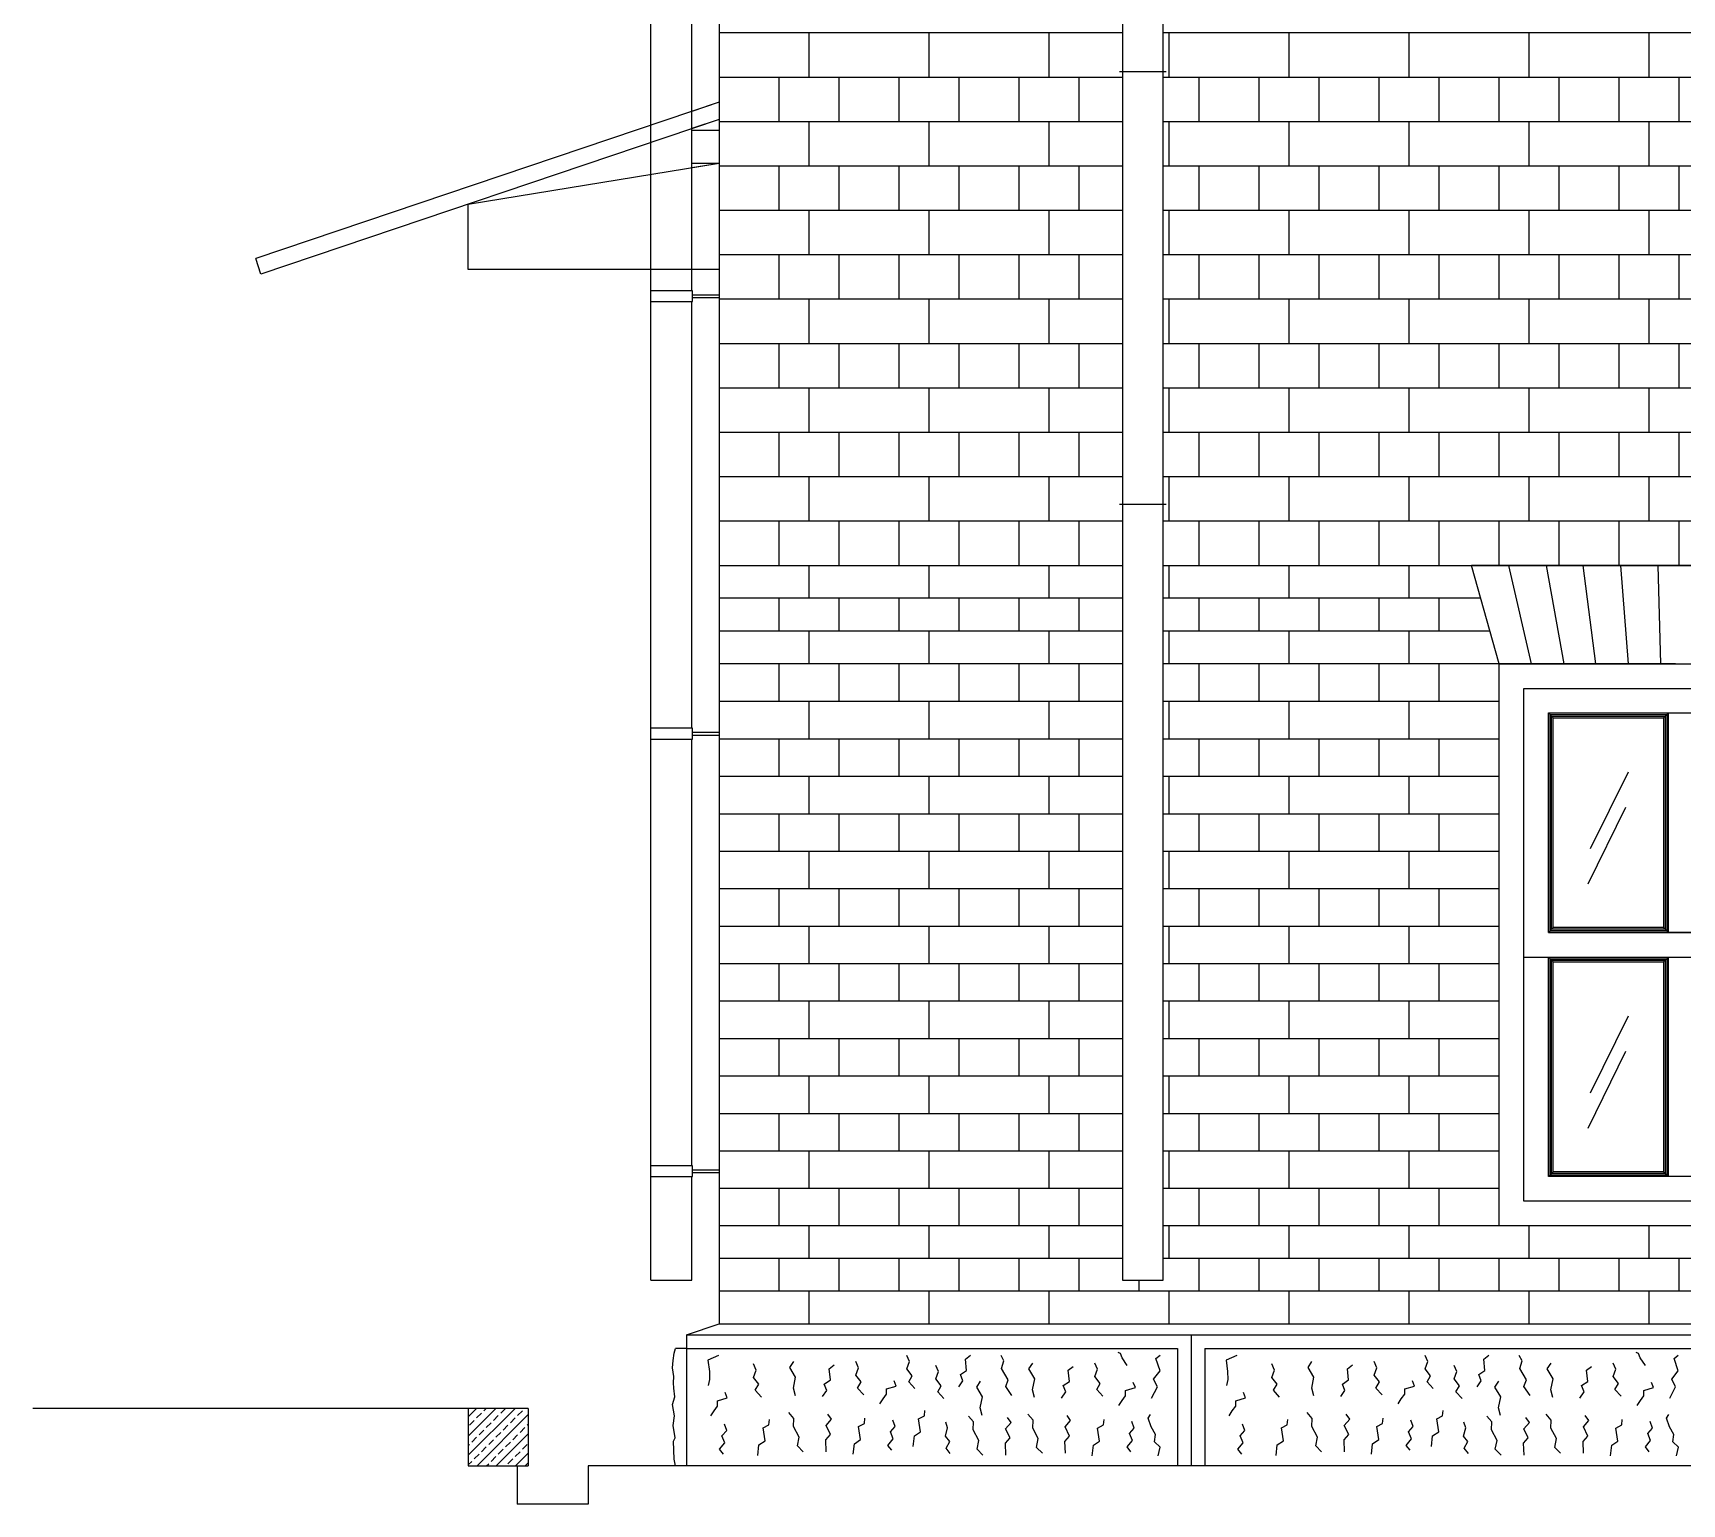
# Model space of a CAD drawing. Extents: x 177441 to 211081, y -129942 to -106182.
# Drawn here: x 183260 to 186283, y -122310 to -119613 of the extents above; entities that cross this region are included whole.
import ezdxf

# ---------------------------------------------------------------- set-up
doc = ezdxf.new("R2010")
doc.units = 0
doc.header["$LTSCALE"] = 50
doc.header["$MEASUREMENT"] = 0
for name, color, linetype in [('COL', 2, 'CONTINUOUS'), ('ele-3', 6, 'CONTINUOUS'), ('h', 5, 'CONTINUOUS'), ('HAT', 5, 'CONTINUOUS'), ('HATCH', 5, 'CONTINUOUS'), ('W-1', 3, 'CONTINUOUS'), ('W-2', 2, 'CONTINUOUS'), ('WID', 4, 'CONTINUOUS')]:
    doc.layers.add(name, color=color, linetype=linetype)

msp = doc.modelspace()

# ---------------------------------------------------------------- hatches: boundary and pattern name
at = {"layer": 'h'}
h = msp.add_hatch(dxfattribs=at)
h.set_pattern_fill('ANSI33', color=256, scale=100, style=0)
h.set_pattern_definition([(45, (351154.198, -209011.173), (-17.6776695, 17.6776695), []), (45, (351171.876, -209011.173), (-17.6776695, 17.6776695), [12.5, -6.25])])
h.paths.add_polyline_path([(184168.3, -122134.6), (184058.3, -122134.6), (184058.3, -122239.6), (184168.3, -122239.6)])

# ---------------------------------------------------------------- linework, layer by layer
at = {"layer": 'COL'}
for p, q in [((185337.4, -119684.5), (185252.4, -119684.5)), ((185337.4, -119684.5), (185252.4, -119684.5)), ((185337.4, -120477.5), (185252.4, -120477.5))]:
    msp.add_line(p, q, dxfattribs=at)
at = {"layer": 'ele-3'}
for p, q in [((184518.3, -120589.6), (185257.4, -120589.6)), ((185332.4, -120589.6), (186271.1, -120589.6)), ((186271.1, -120589.6), (187638.3, -120589.6)), ((185257.4, -120649.6), (184518.3, -120649.6)), ((185914.4, -120649.6), (185332.4, -120649.6)), ((185257.4, -120709.6), (184518.3, -120709.6)), ((185931.3, -120709.6), (185332.4, -120709.6)), ((185257.4, -120769.6), (184518.3, -120769.6)), ((186271.1, -120769.6), (185332.4, -120769.6)), ((185257.4, -121799.6), (184518.3, -121799.6)), ((186271.1, -121799.6), (185332.4, -121799.6)), ((185948.3, -121799.6), (185332.4, -121799.6)), ((186992.1, -121799.6), (186271.1, -121799.6)), ((185257.4, -121859.6), (184518.3, -121859.6)), ((186271.1, -121859.6), (185332.4, -121859.6)), ((186271.1, -121859.6), (185332.4, -121859.6)), ((186992.1, -121859.6), (186271.1, -121859.6)), ((186992.1, -121919.6), (184518.3, -121919.6))]:
    msp.add_line(p, q, dxfattribs=at)
for points in [[(185257.4, -115719.6), (185257.4, -121899.6), (185332.4, -121899.6), (185332.4, -115719.6)], [(184683.3, -120649.6), (184683.3, -120589.6)], [(184903.3, -120649.6), (184903.3, -120589.6)], [(185123.3, -120649.6), (185123.3, -120589.6)], [(185343.3, -120649.6), (185343.3, -120589.6)], [(185563.3, -120649.6), (185563.3, -120589.6)], [(185783.3, -120649.6), (185783.3, -120589.6)], [(184628.3, -120709.6), (184628.3, -120649.6)], [(184738.3, -120709.6), (184738.3, -120649.6)], [(184848.3, -120709.6), (184848.3, -120649.6)], [(184958.3, -120709.6), (184958.3, -120649.6)], [(185068.3, -120709.6), (185068.3, -120649.6)], [(185178.3, -120709.6), (185178.3, -120649.6)], [(185398.3, -120709.6), (185398.3, -120649.6)], [(185398.3, -120709.6), (185398.3, -120649.6)], [(185508.3, -120709.6), (185508.3, -120649.6)], [(185618.3, -120709.6), (185618.3, -120649.6)], [(185728.3, -120709.6), (185728.3, -120649.6)], [(185838.3, -120709.6), (185838.3, -120649.6)], [(184683.3, -120769.6), (184683.3, -120709.6)], [(184903.3, -120769.6), (184903.3, -120709.6)], [(185123.3, -120769.6), (185123.3, -120709.6)], [(185343.3, -120769.6), (185343.3, -120709.6)], [(185563.3, -120769.6), (185563.3, -120709.6)], [(185783.3, -120769.6), (185783.3, -120709.6)], [(184683.3, -121859.6), (184683.3, -121799.6)], [(184903.3, -121859.6), (184903.3, -121799.6)], [(185123.3, -121859.6), (185123.3, -121799.6)], [(185343.3, -121859.6), (185343.3, -121799.6)], [(185343.3, -121859.6), (185343.3, -121799.6)], [(185563.3, -121859.6), (185563.3, -121799.6)], [(185783.3, -121859.6), (185783.3, -121799.6)], [(186003.3, -121859.6), (186003.3, -121799.6)], [(186223.3, -121859.6), (186223.3, -121799.6)], [(184628.3, -121919.6), (184628.3, -121859.6)], [(184738.3, -121919.6), (184738.3, -121859.6)], [(184848.3, -121919.6), (184848.3, -121859.6)], [(184958.3, -121919.6), (184958.3, -121859.6)], [(185068.3, -121919.6), (185068.3, -121859.6)], [(185178.3, -121919.6), (185178.3, -121859.6)], [(185398.3, -121919.6), (185398.3, -121859.6)], [(185398.3, -121919.6), (185398.3, -121859.6)], [(185508.3, -121919.6), (185508.3, -121859.6)], [(185618.3, -121919.6), (185618.3, -121859.6)], [(185728.3, -121919.6), (185728.3, -121859.6)], [(185838.3, -121919.6), (185838.3, -121859.6)], [(185948.3, -121919.6), (185948.3, -121859.6)], [(186058.3, -121919.6), (186058.3, -121859.6)], [(186168.3, -121919.6), (186168.3, -121859.6)], [(186278.3, -121919.6), (186278.3, -121859.6)], [(185288.3, -121919.6), (185288.3, -121899.6)], [(184683.3, -121979.6), (184683.3, -121919.6)], [(184903.3, -121979.6), (184903.3, -121919.6)], [(185123.3, -121979.6), (185123.3, -121919.6)], [(185343.3, -121979.6), (185343.3, -121919.6)], [(185563.3, -121979.6), (185563.3, -121919.6)], [(185563.3, -121979.6), (185563.3, -121919.6)], [(185783.3, -121979.6), (185783.3, -121919.6)], [(185783.3, -121979.6), (185783.3, -121919.6)], [(186003.3, -121979.6), (186003.3, -121919.6)], [(186003.3, -121979.6), (186003.3, -121919.6)], [(186223.3, -121979.6), (186223.3, -121919.6)], [(186223.3, -121979.6), (186223.3, -121919.6)]]:
    msp.add_lwpolyline(points, dxfattribs=at)
at = {"layer": 'h'}
for p, q in [((185257.4, -119613.4), (184518.3, -119613.4)), ((186271.1, -119613.4), (185332.4, -119613.4)), ((191539.5, -119613.4), (186271.1, -119613.4)), ((185257.4, -119694.7), (184518.3, -119694.7)), ((186271.1, -119694.7), (185332.4, -119694.7)), ((191539.5, -119694.7), (186271.1, -119694.7)), ((185257.4, -119776.1), (184518.3, -119776.1)), ((186271.1, -119776.1), (185332.4, -119776.1)), ((191539.5, -119776.1), (186271.1, -119776.1)), ((185257.4, -119857.5), (184518.3, -119857.5)), ((186271.1, -119857.5), (185332.4, -119857.5)), ((191539.5, -119857.5), (186271.1, -119857.5)), ((185257.4, -119938.8), (184518.3, -119938.8)), ((186271.1, -119938.8), (185332.4, -119938.8)), ((191539.5, -119938.8), (186271.1, -119938.8)), ((185257.4, -120020.2), (184518.3, -120020.2)), ((186271.1, -120020.2), (185332.4, -120020.2)), ((191539.5, -120020.2), (186271.1, -120020.2)), ((185257.4, -120101.5), (184518.3, -120101.5)), ((186271.1, -120101.5), (185332.4, -120101.5)), ((191539.5, -120101.5), (186271.1, -120101.5)), ((185257.4, -120182.9), (184518.3, -120182.9)), ((186271.1, -120182.9), (185332.4, -120182.9)), ((191539.5, -120182.9), (186271.1, -120182.9)), ((185257.4, -120264.2), (184518.3, -120264.2)), ((186271.1, -120264.2), (185332.4, -120264.2)), ((191539.5, -120264.2), (186271.1, -120264.2)), ((185257.4, -120345.6), (184518.3, -120345.6)), ((186271.1, -120345.6), (185332.4, -120345.6)), ((191539.5, -120345.6), (186271.1, -120345.6)), ((185257.4, -120426.9), (184518.3, -120426.9)), ((186271.1, -120426.9), (185332.4, -120426.9)), ((190079.8, -120426.9), (186271.1, -120426.9)), ((185257.4, -120508.3), (184518.3, -120508.3)), ((186271.1, -120508.3), (185332.4, -120508.3)), ((187843.3, -120508.3), (186271.1, -120508.3)), ((186007.4, -120769.6), (185965.7, -120589.6)), ((186034.1, -120589.6), (186066.5, -120769.6)), ((186125.6, -120769.6), (186102.4, -120589.6)), ((186170.8, -120589.6), (186184.7, -120769.6)), ((186239.1, -120589.6), (186243.8, -120769.6)), ((184518.3, -120838.3), (185257.4, -120838.3)), ((185332.4, -120838.3), (185948.3, -120838.3)), ((184518.3, -120907), (185257.4, -120907)), ((185332.4, -120907), (185948.3, -120907)), ((186184.7, -120968.2), (186115.1, -121108.9)), ((184518.3, -120975.6), (185257.4, -120975.6)), ((185332.4, -120975.6), (185948.3, -120975.6)), ((186180, -121033), (186110.4, -121173.7)), ((184518.3, -121044.3), (185257.4, -121044.3)), ((185332.4, -121044.3), (185948.3, -121044.3)), ((184518.3, -121113), (185257.4, -121113)), ((185332.4, -121113), (185948.3, -121113)), ((184518.3, -121181.6), (185257.4, -121181.6)), ((185332.4, -121181.6), (185948.3, -121181.6)), ((184518.3, -121250.3), (185257.4, -121250.3)), ((185332.4, -121250.3), (185948.3, -121250.3)), ((184518.3, -121319), (185257.4, -121319)), ((185332.4, -121319), (185948.3, -121319)), ((184518.3, -121387.6), (185257.4, -121387.6)), ((185332.4, -121387.6), (185948.3, -121387.6)), ((186184.7, -121415.7), (186115.1, -121556.4)), ((184518.3, -121456.3), (185257.4, -121456.3)), ((185332.4, -121456.3), (185948.3, -121456.3)), ((186180, -121480.5), (186110.4, -121621.2)), ((184518.3, -121525), (185257.4, -121525)), ((185332.4, -121525), (185948.3, -121525)), ((184518.3, -121593.6), (185257.4, -121593.6)), ((185332.4, -121593.6), (185948.3, -121593.6)), ((184518.3, -121662.3), (185257.4, -121662.3)), ((185332.4, -121662.3), (185948.3, -121662.3)), ((184518.3, -121731), (185257.4, -121731)), ((185332.4, -121731), (185948.3, -121731))]:
    msp.add_line(p, q, dxfattribs=at)
for points in [[(184683.3, -119694.7), (184683.3, -119613.4)], [(184903.3, -119694.7), (184903.3, -119613.4)], [(185123.3, -119694.7), (185123.3, -119613.4)], [(185343.3, -119694.7), (185343.3, -119613.4)], [(185563.3, -119694.7), (185563.3, -119613.4)], [(185783.3, -119694.7), (185783.3, -119613.4)], [(186003.3, -119694.7), (186003.3, -119613.4)], [(186223.3, -119694.7), (186223.3, -119613.4)], [(184628.3, -119776.1), (184628.3, -119694.7)], [(184738.3, -119776.1), (184738.3, -119694.7)], [(184848.3, -119776.1), (184848.3, -119694.7)], [(184958.3, -119776.1), (184958.3, -119694.7)], [(185068.3, -119776.1), (185068.3, -119694.7)], [(185178.3, -119776.1), (185178.3, -119694.7)], [(185398.3, -119776.1), (185398.3, -119694.7)], [(185508.3, -119776.1), (185508.3, -119694.7)], [(185618.3, -119776.1), (185618.3, -119694.7)], [(185728.3, -119776.1), (185728.3, -119694.7)], [(185838.3, -119776.1), (185838.3, -119694.7)], [(185948.3, -119776.1), (185948.3, -119694.7)], [(186058.3, -119776.1), (186058.3, -119694.7)], [(186168.3, -119776.1), (186168.3, -119694.7)], [(186278.3, -119776.1), (186278.3, -119694.7)], [(184683.3, -119857.5), (184683.3, -119776.1)], [(184903.3, -119857.5), (184903.3, -119776.1)], [(185123.3, -119857.5), (185123.3, -119776.1)], [(185343.3, -119857.5), (185343.3, -119776.1)], [(185563.3, -119857.5), (185563.3, -119776.1)], [(185783.3, -119857.5), (185783.3, -119776.1)], [(186003.3, -119857.5), (186003.3, -119776.1)], [(186223.3, -119857.5), (186223.3, -119776.1)], [(184628.3, -119938.8), (184628.3, -119857.5)], [(184738.3, -119938.8), (184738.3, -119857.5)], [(184848.3, -119938.8), (184848.3, -119857.5)], [(184958.3, -119938.8), (184958.3, -119857.5)], [(185068.3, -119938.8), (185068.3, -119857.5)], [(185178.3, -119938.8), (185178.3, -119857.5)], [(185398.3, -119938.8), (185398.3, -119857.5)], [(185508.3, -119938.8), (185508.3, -119857.5)], [(185618.3, -119938.8), (185618.3, -119857.5)], [(185728.3, -119938.8), (185728.3, -119857.5)], [(185838.3, -119938.8), (185838.3, -119857.5)], [(185948.3, -119938.8), (185948.3, -119857.5)], [(186058.3, -119938.8), (186058.3, -119857.5)], [(186168.3, -119938.8), (186168.3, -119857.5)], [(186278.3, -119938.8), (186278.3, -119857.5)], [(184683.3, -120020.2), (184683.3, -119938.8)], [(184903.3, -120020.2), (184903.3, -119938.8)], [(185123.3, -120020.2), (185123.3, -119938.8)], [(185343.3, -120020.2), (185343.3, -119938.8)], [(185563.3, -120020.2), (185563.3, -119938.8)], [(185783.3, -120020.2), (185783.3, -119938.8)], [(186003.3, -120020.2), (186003.3, -119938.8)], [(186223.3, -120020.2), (186223.3, -119938.8)], [(184628.3, -120101.5), (184628.3, -120020.2)], [(184738.3, -120101.5), (184738.3, -120020.2)], [(184848.3, -120101.5), (184848.3, -120020.2)], [(184958.3, -120101.5), (184958.3, -120020.2)], [(185068.3, -120101.5), (185068.3, -120020.2)], [(185178.3, -120101.5), (185178.3, -120020.2)], [(185398.3, -120101.5), (185398.3, -120020.2)], [(185508.3, -120101.5), (185508.3, -120020.2)], [(185618.3, -120101.5), (185618.3, -120020.2)], [(185728.3, -120101.5), (185728.3, -120020.2)], [(185838.3, -120101.5), (185838.3, -120020.2)], [(185948.3, -120101.5), (185948.3, -120020.2)], [(186058.3, -120101.5), (186058.3, -120020.2)], [(186168.3, -120101.5), (186168.3, -120020.2)], [(186278.3, -120101.5), (186278.3, -120020.2)], [(184683.3, -120182.9), (184683.3, -120101.5)], [(184903.3, -120182.9), (184903.3, -120101.5)], [(185123.3, -120182.9), (185123.3, -120101.5)], [(185343.3, -120182.9), (185343.3, -120101.5)], [(185563.3, -120182.9), (185563.3, -120101.5)], [(185783.3, -120182.9), (185783.3, -120101.5)], [(186003.3, -120182.9), (186003.3, -120101.5)], [(186223.3, -120182.9), (186223.3, -120101.5)], [(184628.3, -120264.2), (184628.3, -120182.9)], [(184738.3, -120264.2), (184738.3, -120182.9)], [(184848.3, -120264.2), (184848.3, -120182.9)], [(184958.3, -120264.2), (184958.3, -120182.9)], [(185068.3, -120264.2), (185068.3, -120182.9)], [(185178.3, -120264.2), (185178.3, -120182.9)], [(185398.3, -120264.2), (185398.3, -120182.9)], [(185508.3, -120264.2), (185508.3, -120182.9)], [(185618.3, -120264.2), (185618.3, -120182.9)], [(185728.3, -120264.2), (185728.3, -120182.9)], [(185838.3, -120264.2), (185838.3, -120182.9)], [(185948.3, -120264.2), (185948.3, -120182.9)], [(186058.3, -120264.2), (186058.3, -120182.9)], [(186168.3, -120264.2), (186168.3, -120182.9)], [(186278.3, -120264.2), (186278.3, -120182.9)], [(184683.3, -120345.6), (184683.3, -120264.2)], [(184903.3, -120345.6), (184903.3, -120264.2)], [(185123.3, -120345.6), (185123.3, -120264.2)], [(185343.3, -120345.6), (185343.3, -120264.2)], [(185563.3, -120345.6), (185563.3, -120264.2)], [(185783.3, -120345.6), (185783.3, -120264.2)], [(186003.3, -120345.6), (186003.3, -120264.2)], [(186223.3, -120345.6), (186223.3, -120264.2)], [(184628.3, -120426.9), (184628.3, -120345.6)], [(184738.3, -120426.9), (184738.3, -120345.6)], [(184848.3, -120426.9), (184848.3, -120345.6)], [(184958.3, -120426.9), (184958.3, -120345.6)], [(185068.3, -120426.9), (185068.3, -120345.6)], [(185178.3, -120426.9), (185178.3, -120345.6)], [(185398.3, -120426.9), (185398.3, -120345.6)], [(185508.3, -120426.9), (185508.3, -120345.6)], [(185618.3, -120426.9), (185618.3, -120345.6)], [(185728.3, -120426.9), (185728.3, -120345.6)], [(185838.3, -120426.9), (185838.3, -120345.6)], [(185948.3, -120426.9), (185948.3, -120345.6)], [(186058.3, -120426.9), (186058.3, -120345.6)], [(186168.3, -120426.9), (186168.3, -120345.6)], [(186278.3, -120426.9), (186278.3, -120345.6)], [(184683.3, -120508.3), (184683.3, -120426.9)], [(184903.3, -120508.3), (184903.3, -120426.9)], [(185123.3, -120508.3), (185123.3, -120426.9)], [(185343.3, -120508.3), (185343.3, -120426.9)], [(185563.3, -120508.3), (185563.3, -120426.9)], [(185783.3, -120508.3), (185783.3, -120426.9)], [(186003.3, -120508.3), (186003.3, -120426.9)], [(186223.3, -120508.3), (186223.3, -120426.9)], [(184628.3, -120589.6), (184628.3, -120508.3)], [(184738.3, -120589.6), (184738.3, -120508.3)], [(184848.3, -120589.6), (184848.3, -120508.3)], [(184958.3, -120589.6), (184958.3, -120508.3)], [(185068.3, -120589.6), (185068.3, -120508.3)], [(185178.3, -120589.6), (185178.3, -120508.3)], [(185398.3, -120589.6), (185398.3, -120508.3)], [(185508.3, -120589.6), (185508.3, -120508.3)], [(185618.3, -120589.6), (185618.3, -120508.3)], [(185728.3, -120589.6), (185728.3, -120508.3)], [(185838.3, -120589.6), (185838.3, -120508.3)], [(185948.3, -120589.6), (185948.3, -120508.3)], [(186058.3, -120589.6), (186058.3, -120508.3)], [(186168.3, -120589.6), (186168.3, -120508.3)], [(186278.3, -120589.6), (186278.3, -120508.3)], [(184628.3, -120838.3), (184628.3, -120769.6)], [(184738.3, -120838.3), (184738.3, -120769.6)], [(184848.3, -120838.3), (184848.3, -120769.6)], [(184958.3, -120838.3), (184958.3, -120769.6)], [(185068.3, -120838.3), (185068.3, -120769.6)], [(185178.3, -120838.3), (185178.3, -120769.6)], [(185398.3, -120838.3), (185398.3, -120769.6)], [(185398.3, -120838.3), (185398.3, -120769.6)], [(185508.3, -120838.3), (185508.3, -120769.6)], [(185618.3, -120838.3), (185618.3, -120769.6)], [(185728.3, -120838.3), (185728.3, -120769.6)], [(185838.3, -120838.3), (185838.3, -120769.6)], [(185948.3, -120838.3), (185948.3, -120769.6)], [(184683.3, -120907), (184683.3, -120838.3)], [(184903.3, -120907), (184903.3, -120838.3)], [(185123.3, -120907), (185123.3, -120838.3)], [(185343.3, -120907), (185343.3, -120838.3)], [(185563.3, -120907), (185563.3, -120838.3)], [(185783.3, -120907), (185783.3, -120838.3)], [(184628.3, -120975.6), (184628.3, -120907)], [(184738.3, -120975.6), (184738.3, -120907)], [(184848.3, -120975.6), (184848.3, -120907)], [(184958.3, -120975.6), (184958.3, -120907)], [(185068.3, -120975.6), (185068.3, -120907)], [(185178.3, -120975.6), (185178.3, -120907)], [(185398.3, -120975.6), (185398.3, -120907)], [(185398.3, -120975.6), (185398.3, -120907)], [(185508.3, -120975.6), (185508.3, -120907)], [(185618.3, -120975.6), (185618.3, -120907)], [(185728.3, -120975.6), (185728.3, -120907)], [(185838.3, -120975.6), (185838.3, -120907)], [(185948.3, -120975.6), (185948.3, -120907)], [(184683.3, -121044.3), (184683.3, -120975.6)], [(184903.3, -121044.3), (184903.3, -120975.6)], [(185123.3, -121044.3), (185123.3, -120975.6)], [(185343.3, -121044.3), (185343.3, -120975.6)], [(185563.3, -121044.3), (185563.3, -120975.6)], [(185783.3, -121044.3), (185783.3, -120975.6)], [(184628.3, -121113), (184628.3, -121044.3)], [(184738.3, -121113), (184738.3, -121044.3)], [(184848.3, -121113), (184848.3, -121044.3)], [(184958.3, -121113), (184958.3, -121044.3)], [(185068.3, -121113), (185068.3, -121044.3)], [(185178.3, -121113), (185178.3, -121044.3)], [(185398.3, -121113), (185398.3, -121044.3)], [(185398.3, -121113), (185398.3, -121044.3)], [(185508.3, -121113), (185508.3, -121044.3)], [(185618.3, -121113), (185618.3, -121044.3)], [(185728.3, -121113), (185728.3, -121044.3)], [(185838.3, -121113), (185838.3, -121044.3)], [(185948.3, -121113), (185948.3, -121044.3)], [(184683.3, -121181.6), (184683.3, -121113)], [(184903.3, -121181.6), (184903.3, -121113)], [(185123.3, -121181.6), (185123.3, -121113)], [(185343.3, -121181.6), (185343.3, -121113)], [(185563.3, -121181.6), (185563.3, -121113)], [(185783.3, -121181.6), (185783.3, -121113)], [(184628.3, -121250.3), (184628.3, -121181.6)], [(184738.3, -121250.3), (184738.3, -121181.6)], [(184848.3, -121250.3), (184848.3, -121181.6)], [(184958.3, -121250.3), (184958.3, -121181.6)], [(185068.3, -121250.3), (185068.3, -121181.6)], [(185178.3, -121250.3), (185178.3, -121181.6)], [(185398.3, -121250.3), (185398.3, -121181.6)], [(185398.3, -121250.3), (185398.3, -121181.6)], [(185508.3, -121250.3), (185508.3, -121181.6)], [(185618.3, -121250.3), (185618.3, -121181.6)], [(185728.3, -121250.3), (185728.3, -121181.6)], [(185838.3, -121250.3), (185838.3, -121181.6)], [(185948.3, -121250.3), (185948.3, -121181.6)], [(184683.3, -121319), (184683.3, -121250.3)], [(184903.3, -121319), (184903.3, -121250.3)], [(185123.3, -121319), (185123.3, -121250.3)], [(185343.3, -121319), (185343.3, -121250.3)], [(185563.3, -121319), (185563.3, -121250.3)], [(185783.3, -121319), (185783.3, -121250.3)], [(184628.3, -121387.6), (184628.3, -121319)], [(184738.3, -121387.6), (184738.3, -121319)], [(184848.3, -121387.6), (184848.3, -121319)], [(184958.3, -121387.6), (184958.3, -121319)], [(185068.3, -121387.6), (185068.3, -121319)], [(185178.3, -121387.6), (185178.3, -121319)], [(185398.3, -121387.6), (185398.3, -121319)], [(185398.3, -121387.6), (185398.3, -121319)], [(185508.3, -121387.6), (185508.3, -121319)], [(185618.3, -121387.6), (185618.3, -121319)], [(185728.3, -121387.6), (185728.3, -121319)], [(185838.3, -121387.6), (185838.3, -121319)], [(185948.3, -121387.6), (185948.3, -121319)], [(184683.3, -121456.3), (184683.3, -121387.6)], [(184903.3, -121456.3), (184903.3, -121387.6)], [(185123.3, -121456.3), (185123.3, -121387.6)], [(185343.3, -121456.3), (185343.3, -121387.6)], [(185563.3, -121456.3), (185563.3, -121387.6)], [(185783.3, -121456.3), (185783.3, -121387.6)], [(184628.3, -121525), (184628.3, -121456.3)], [(184738.3, -121525), (184738.3, -121456.3)], [(184848.3, -121525), (184848.3, -121456.3)], [(184958.3, -121525), (184958.3, -121456.3)], [(185068.3, -121525), (185068.3, -121456.3)], [(185178.3, -121525), (185178.3, -121456.3)], [(185398.3, -121525), (185398.3, -121456.3)], [(185398.3, -121525), (185398.3, -121456.3)], [(185508.3, -121525), (185508.3, -121456.3)], [(185618.3, -121525), (185618.3, -121456.3)], [(185728.3, -121525), (185728.3, -121456.3)], [(185838.3, -121525), (185838.3, -121456.3)], [(185948.3, -121525), (185948.3, -121456.3)], [(184683.3, -121593.6), (184683.3, -121525)], [(184903.3, -121593.6), (184903.3, -121525)], [(185123.3, -121593.6), (185123.3, -121525)], [(185343.3, -121593.6), (185343.3, -121525)], [(185563.3, -121593.6), (185563.3, -121525)], [(185783.3, -121593.6), (185783.3, -121525)], [(184628.3, -121662.3), (184628.3, -121593.6)], [(184738.3, -121662.3), (184738.3, -121593.6)], [(184848.3, -121662.3), (184848.3, -121593.6)], [(184958.3, -121662.3), (184958.3, -121593.6)], [(185068.3, -121662.3), (185068.3, -121593.6)], [(185178.3, -121662.3), (185178.3, -121593.6)], [(185398.3, -121662.3), (185398.3, -121593.6)], [(185398.3, -121662.3), (185398.3, -121593.6)], [(185508.3, -121662.3), (185508.3, -121593.6)], [(185618.3, -121662.3), (185618.3, -121593.6)], [(185728.3, -121662.3), (185728.3, -121593.6)], [(185838.3, -121662.3), (185838.3, -121593.6)], [(185948.3, -121662.3), (185948.3, -121593.6)], [(184683.3, -121731), (184683.3, -121662.3)], [(184903.3, -121731), (184903.3, -121662.3)], [(185123.3, -121731), (185123.3, -121662.3)], [(185343.3, -121731), (185343.3, -121662.3)], [(185563.3, -121731), (185563.3, -121662.3)], [(185783.3, -121731), (185783.3, -121662.3)], [(184628.3, -121799.6), (184628.3, -121731)], [(184738.3, -121799.6), (184738.3, -121731)], [(184848.3, -121799.6), (184848.3, -121731)], [(184958.3, -121799.6), (184958.3, -121731)], [(185068.3, -121799.6), (185068.3, -121731)], [(185178.3, -121799.6), (185178.3, -121731)], [(185398.3, -121799.6), (185398.3, -121731)], [(185398.3, -121799.6), (185398.3, -121731)], [(185508.3, -121799.6), (185508.3, -121731)], [(185618.3, -121799.6), (185618.3, -121731)], [(185728.3, -121799.6), (185728.3, -121731)], [(185838.3, -121799.6), (185838.3, -121731)], [(185948.3, -121799.6), (185948.3, -121731)], [(184517, -122037.2), (184497.6, -122045.8), (184500.3, -122066.8), (184500.8, -122081.3), (184498.1, -122092.1)], [(184595.7, -122113.6), (184584.4, -122101.2), (184590.9, -122089.9), (184581.2, -122077.5), (184586, -122064.1), (184581.2, -122052.8)], [(184658.2, -122111.5), (184654.6, -122097.4), (184658.5, -122077.1), (184648, -122059.2), (184655, -122048.5)], [(184707.9, -122112.6), (184715.5, -122101.4), (184710.9, -122089.7), (184722.1, -122082.1), (184720.1, -122061.7), (184729.2, -122054.6)], [(184783.4, -122109.4), (184772.1, -122097), (184778.6, -122085.7), (184768.9, -122073.3), (184773.7, -122059.9), (184768.9, -122048.6)], [(184877.2, -122098.1), (184865.9, -122085.7), (184872.3, -122074.4), (184862.6, -122062), (184867.5, -122048.6), (184862.6, -122037.2)], [(184930.2, -122116.4), (184918.9, -122104.1), (184925.4, -122092.8), (184915.7, -122080.4), (184920.5, -122066.9), (184915.7, -122055.6)], [(184957.6, -122095.1), (184965.2, -122083.9), (184960.6, -122072.2), (184971.8, -122064.6), (184969.8, -122044.3), (184978.9, -122037.1)], [(185054.8, -122110.6), (185043.5, -122094), (185048.3, -122082.1), (185036.1, -122061), (185040.1, -122047.4), (185035, -122037.2)], [(185096.4, -122114.3), (185092.8, -122100.2), (185096.8, -122079.9), (185086.2, -122062.1), (185093.2, -122051.3)], [(185146.1, -122115.4), (185153.8, -122104.2), (185149.2, -122092.5), (185160.4, -122084.9), (185158.3, -122064.5), (185167.5, -122057.4)], [(185221.7, -122112.2), (185210.4, -122099.8), (185216.8, -122088.5), (185207.1, -122076.1), (185212, -122062.7), (185207.1, -122051.4)], [(185266.4, -122056), (185256.8, -122041.9), (185253.8, -122033.8), (185249.5, -122032.1)], [(185311.1, -122115.4), (185321.6, -122094.7), (185314.4, -122080.8), (185326.5, -122065.4), (185318.8, -122042.8), (185326.5, -122036.5)], [(185467, -122037.2), (185447.6, -122045.8), (185450.3, -122066.8), (185450.8, -122081.3), (185448.1, -122092.1)], [(185545.7, -122113.6), (185534.4, -122101.2), (185540.9, -122089.9), (185531.2, -122077.5), (185536, -122064.1), (185531.2, -122052.8)], [(185608.2, -122111.5), (185604.6, -122097.4), (185608.5, -122077.1), (185598, -122059.2), (185605, -122048.5)], [(185657.9, -122112.6), (185665.5, -122101.4), (185660.9, -122089.7), (185672.1, -122082.1), (185670.1, -122061.7), (185679.2, -122054.6)], [(185733.4, -122109.4), (185722.1, -122097), (185728.6, -122085.7), (185718.9, -122073.3), (185723.7, -122059.9), (185718.9, -122048.6)], [(185827.2, -122098.1), (185815.9, -122085.7), (185822.3, -122074.4), (185812.6, -122062), (185817.5, -122048.6), (185812.6, -122037.2)], [(185880.2, -122116.4), (185868.9, -122104.1), (185875.4, -122092.8), (185865.7, -122080.4), (185870.5, -122066.9), (185865.7, -122055.6)], [(185907.6, -122095.1), (185915.2, -122083.9), (185910.6, -122072.2), (185921.8, -122064.6), (185919.8, -122044.3), (185928.9, -122037.1)], [(186004.8, -122110.6), (185993.5, -122094), (185998.3, -122082.1), (185986.1, -122061), (185990.1, -122047.4), (185985, -122037.2)], [(186046.4, -122114.3), (186042.8, -122100.2), (186046.8, -122079.9), (186036.2, -122062.1), (186043.2, -122051.3)], [(186096.1, -122115.4), (186103.8, -122104.2), (186099.2, -122092.5), (186110.4, -122084.9), (186108.3, -122064.5), (186117.5, -122057.4)], [(186171.7, -122112.2), (186160.4, -122099.8), (186166.8, -122088.5), (186157.1, -122076.1), (186162, -122062.7), (186157.1, -122051.4)], [(186216.4, -122056), (186206.8, -122041.9), (186203.8, -122033.8), (186199.5, -122032.1)], [(186261.1, -122115.4), (186271.6, -122094.7), (186264.4, -122080.8), (186276.5, -122065.4), (186268.8, -122042.8), (186276.5, -122036.5)], [(184812.8, -122126.3), (184818.7, -122117.1), (184825.1, -122108.5), (184825.1, -122098.8), (184842.9, -122093.4), (184839.1, -122083.8)], [(185000.7, -122147.5), (184997, -122133.4), (185001, -122113.2), (184990.4, -122095.3), (184997.4, -122084.5)], [(185251, -122129.1), (185256.9, -122119.9), (185263.4, -122111.3), (185263.4, -122101.6), (185281.2, -122096.3), (185277.4, -122086.6)], [(185762.8, -122126.3), (185768.7, -122117.1), (185775.1, -122108.5), (185775.1, -122098.8), (185792.9, -122093.4), (185789.1, -122083.8)], [(185950.7, -122147.5), (185947, -122133.4), (185951, -122113.2), (185940.4, -122095.3), (185947.4, -122084.5)], [(186201, -122129.1), (186206.9, -122119.9), (186213.4, -122111.3), (186213.4, -122101.6), (186231.2, -122096.3), (186227.4, -122086.6)], [(184503, -122148.1), (184508.9, -122138.9), (184515.4, -122130.3), (184515.4, -122120.6), (184533.1, -122115.2), (184529.4, -122105.5)], [(185453, -122148.1), (185458.9, -122138.9), (185465.4, -122130.3), (185465.4, -122120.6), (185483.1, -122115.2), (185479.4, -122105.5)], [(184672.6, -122213.8), (184661.8, -122203), (184665, -122186.8), (184654.8, -122167.5), (184655.4, -122152.9), (184646.2, -122142.1)], [(184714.7, -122213.8), (184713.7, -122192), (184722.4, -122182.3), (184714.2, -122165.5), (184724.4, -122153.8), (184717.8, -122144.7)], [(184874, -122204.2), (184876.1, -122184.8), (184887.5, -122177.3), (184883.7, -122153.6), (184894.5, -122147.7), (184895.5, -122138)], [(185001.8, -122220), (184991, -122209.2), (184994.2, -122193.1), (184984, -122173.7), (184984.5, -122159.2), (184975.4, -122148.4)], [(185043.9, -122220.1), (185042.9, -122198.2), (185051.5, -122188.5), (185043.4, -122171.8), (185053.6, -122160.1), (185047, -122150.9)], [(185110.8, -122216.6), (185100.1, -122205.8), (185103.3, -122189.7), (185093.1, -122170.3), (185093.6, -122155.7), (185084.4, -122145)], [(185153, -122216.6), (185152, -122194.8), (185160.6, -122185.1), (185152.5, -122168.3), (185162.6, -122156.6), (185156, -122147.5)], [(185323.1, -122221.4), (185326.9, -122205.5), (185316.3, -122195.8), (185318.3, -122182.4), (185310.1, -122168.4), (185304.8, -122152.5), (185309.1, -122145.8)], [(185622.6, -122213.8), (185611.8, -122203), (185615, -122186.8), (185604.8, -122167.5), (185605.4, -122152.9), (185596.2, -122142.1)], [(185664.7, -122213.8), (185663.7, -122192), (185672.4, -122182.3), (185664.2, -122165.5), (185674.4, -122153.8), (185667.8, -122144.7)], [(185824, -122204.2), (185826.1, -122184.8), (185837.5, -122177.3), (185833.7, -122153.6), (185844.5, -122147.7), (185845.5, -122138)], [(185951.8, -122220), (185941, -122209.2), (185944.2, -122193.1), (185934, -122173.7), (185934.5, -122159.2), (185925.4, -122148.4)], [(185993.9, -122220.1), (185992.9, -122198.2), (186001.5, -122188.5), (185993.4, -122171.8), (186003.6, -122160.1), (185997, -122150.9)], [(186060.8, -122216.6), (186050.1, -122205.8), (186053.3, -122189.7), (186043.1, -122170.3), (186043.6, -122155.7), (186034.4, -122145)], [(186103, -122216.6), (186102, -122194.8), (186110.6, -122185.1), (186102.5, -122168.3), (186112.6, -122156.6), (186106, -122147.5)], [(186273.1, -122221.4), (186276.9, -122205.5), (186266.3, -122195.8), (186268.3, -122182.4), (186260.1, -122168.4), (186254.8, -122152.5), (186259.1, -122145.8)], [(184526.1, -122218.5), (184519.1, -122209.3), (184528.8, -122197.5), (184523.4, -122184.5), (184532.1, -122174.9), (184527.8, -122163)], [(184589.2, -122220.8), (184591.3, -122201.4), (184602.6, -122193.8), (184598.9, -122170.2), (184609.6, -122164.2), (184610.7, -122154.5)], [(184764, -122218.5), (184766.1, -122199.1), (184777.4, -122191.5), (184773.7, -122167.8), (184784.5, -122161.9), (184785.5, -122152.2)], [(184834.8, -122211.2), (184827.8, -122202.1), (184837.5, -122190.2), (184832.1, -122177.3), (184840.7, -122167.6), (184836.4, -122155.7)], [(184941.8, -122217.2), (184934.2, -122207.3), (184940.9, -122195.2), (184933, -122185.3), (184937, -122170.1), (184933.6, -122159.6)], [(185202.2, -122221.3), (185204.4, -122201.9), (185215.7, -122194.3), (185211.9, -122170.7), (185222.7, -122164.7), (185223.8, -122155)], [(185273.1, -122214), (185266.1, -122204.9), (185275.8, -122193), (185270.4, -122180.1), (185279, -122170.4), (185274.7, -122158.6)], [(185476.1, -122218.5), (185469.1, -122209.3), (185478.8, -122197.5), (185473.4, -122184.5), (185482.1, -122174.9), (185477.8, -122163)], [(185539.2, -122220.8), (185541.3, -122201.4), (185552.6, -122193.8), (185548.9, -122170.2), (185559.6, -122164.2), (185560.7, -122154.5)], [(185714, -122218.5), (185716.1, -122199.1), (185727.4, -122191.5), (185723.7, -122167.8), (185734.5, -122161.9), (185735.5, -122152.2)], [(185784.8, -122211.2), (185777.8, -122202.1), (185787.5, -122190.2), (185782.1, -122177.3), (185790.7, -122167.6), (185786.4, -122155.7)], [(185891.8, -122217.2), (185884.2, -122207.3), (185890.9, -122195.2), (185883, -122185.3), (185887, -122170.1), (185883.6, -122159.6)], [(186152.2, -122221.3), (186154.4, -122201.9), (186165.7, -122194.3), (186161.9, -122170.7), (186172.7, -122164.7), (186173.8, -122155)], [(186223.1, -122214), (186216.1, -122204.9), (186225.8, -122193), (186220.4, -122180.1), (186229, -122170.4), (186224.7, -122158.6)]]:
    msp.add_lwpolyline(points, dxfattribs=at)
at = {"layer": 'HAT'}
for p, q in [((184518.3, -119740.1), (183668.7, -120026.9)), ((184518.3, -119740.1), (184468.3, -119757)), ((184518.3, -119771.8), (183678.3, -120055.3)), ((184518.3, -119771.8), (184468.3, -119788.7)), ((184058.3, -119927), (184518.3, -119852)), ((184468.3, -119860.2), (184518.3, -119852)), ((184058.3, -120047), (184058.3, -119927)), ((183678.3, -120055.3), (183668.7, -120026.9)), ((184518.3, -120047), (184058.3, -120047)), ((184518.3, -120047), (184468.3, -120047)), ((186047.3, -120868.6), (186038.3, -120859.6)), ((186249.3, -120868.6), (186258.3, -120859.6)), ((186047.3, -121253.1), (186038.3, -121262.1)), ((186249.3, -121253.1), (186258.3, -121262.1)), ((186047.3, -121316.1), (186038.3, -121307.1)), ((186249.3, -121316.1), (186258.3, -121307.1)), ((186047.3, -121700.6), (186038.3, -121709.6)), ((186249.3, -121700.6), (186258.3, -121709.6)), ((184458.3, -121999.6), (184518.3, -121979.6)), ((184518.3, -121979.6), (186992.1, -121979.6)), ((184458.3, -122024.6), (184458.3, -122239.6)), ((184458.3, -122024.6), (185358.3, -122024.6)), ((185358.3, -122024.6), (185358.3, -122239.6)), ((185408.3, -122024.6), (185408.3, -122239.6)), ((185408.3, -122024.6), (186308.3, -122024.6))]:
    msp.add_line(p, q, dxfattribs=at)
for points in [[(184518.3, -119792), (184468.3, -119792)], [(184468.3, -119852), (184518.3, -119852)]]:
    msp.add_lwpolyline(points, dxfattribs=at)
for points in [[(186041.3, -120862.6), (186255.3, -120862.6), (186255.3, -121259.1), (186041.3, -121259.1)], [(186044.3, -120865.6), (186252.3, -120865.6), (186252.3, -121256.1), (186044.3, -121256.1)], [(186047.3, -120868.6), (186249.3, -120868.6), (186249.3, -121253.1), (186047.3, -121253.1)], [(186041.3, -121310.1), (186255.3, -121310.1), (186255.3, -121706.6), (186041.3, -121706.6)], [(186044.3, -121313.1), (186252.3, -121313.1), (186252.3, -121703.6), (186044.3, -121703.6)], [(186047.3, -121316.1), (186249.3, -121316.1), (186249.3, -121700.6), (186047.3, -121700.6)]]:
    msp.add_lwpolyline(points, close=True, dxfattribs=at)
at = {"layer": 'HATCH'}
for p, q in [((184393.3, -120085.8), (184393.3, -119303.9)), ((184468.3, -120085.8), (184468.3, -119303.9)), ((184469.3, -120093.3), (184518.3, -120093.3)), ((184393.3, -120887.7), (184393.3, -120105.8)), ((184468.3, -120887.7), (184468.3, -120105.8)), ((184469.3, -120098.3), (184518.3, -120098.3)), ((184393.3, -121689.6), (184393.3, -120907.7)), ((184468.3, -121689.6), (184468.3, -120907.7)), ((184469.3, -120895.2), (184518.3, -120895.2)), ((184469.3, -120900.2), (184518.3, -120900.2)), ((184469.3, -121697.1), (184518.3, -121697.1)), ((184393.3, -121899.6), (184393.3, -121709.6)), ((184468.3, -121899.6), (184468.3, -121709.6)), ((184469.3, -121702.1), (184518.3, -121702.1)), ((184393.3, -121899.6), (184468.3, -121899.6))]:
    msp.add_line(p, q, dxfattribs=at)
for points in [[(184469.3, -120085.8), (184392.3, -120085.8), (184392.3, -120105.8), (184469.3, -120105.8)], [(184469.3, -120887.7), (184392.3, -120887.7), (184392.3, -120907.7), (184469.3, -120907.7)], [(184469.3, -121689.6), (184392.3, -121689.6), (184392.3, -121709.6), (184469.3, -121709.6)]]:
    msp.add_lwpolyline(points, close=True, dxfattribs=at)
at = {"layer": 'W-1'}
msp.add_lwpolyline([(184518.3, -115884.6), (184518.3, -121979.6)], dxfattribs=at)
at = {"layer": 'W-2'}
for p, q in [((184058.3, -122134.6), (183260.5, -122134.6)), ((184168.3, -122134.6), (184058.3, -122134.6)), ((184058.3, -122134.6), (184058.3, -122239.6)), ((184168.3, -122134.6), (184168.3, -122239.6)), ((184058.3, -122239.6), (184168.3, -122239.6)), ((184148.3, -122239.6), (184148.3, -122309.6)), ((184278.3, -122239.6), (184278.3, -122309.6)), ((188258.3, -122239.6), (184278.3, -122239.6)), ((184278.3, -122309.6), (184148.3, -122309.6))]:
    msp.add_line(p, q, dxfattribs=at)
at = {"layer": 'WID'}
for p, q in [((185948.3, -120769.6), (185897.4, -120589.6)), ((186649.2, -120589.6), (185897.4, -120589.6)), ((186258.3, -121262.1), (186258.3, -120859.6)), ((186038.3, -121262.1), (186508.3, -121262.1)), ((185993.3, -121307.1), (186553.3, -121307.1)), ((186258.3, -121709.6), (186258.3, -121307.1)), ((184458.3, -121999.6), (184458.3, -122024.6)), ((184458.3, -121999.6), (186992.1, -121999.6)), ((185383.3, -121999.6), (185383.3, -122239.6)), ((184458.3, -122024.6), (184438.3, -122024.6))]:
    msp.add_line(p, q, dxfattribs=at)
for points in [[(185948.3, -120769.6), (186598.3, -120769.6), (186598.3, -121799.6), (185948.3, -121799.6)], [(185993.3, -120814.6), (186553.3, -120814.6), (186553.3, -121754.6), (185993.3, -121754.6)], [(185993.3, -120814.6), (186553.3, -120814.6), (186553.3, -121754.6), (185993.3, -121754.6)]]:
    msp.add_lwpolyline(points, close=True, dxfattribs=at)
for points in [[(186038.3, -121262.1), (186038.3, -120859.6), (186508.3, -120859.6), (186508.3, -121262.1)], [(186508.3, -120859.6), (186508.3, -121262.1), (186038.3, -121262.1), (186038.3, -120859.6)], [(186508.3, -121307.1), (186508.3, -121709.6), (186038.3, -121709.6), (186038.3, -121307.1)], [(184438.3, -122239.6), (184435.6, -122227.6), (184434.5, -122194.2), (184437.4, -122188.5), (184434, -122165.7), (184436.7, -122148.1), (184432.7, -122127), (184436.9, -122113), (184435.3, -122097.5), (184434.8, -122087.4), (184435.1, -122075.7), (184432.7, -122059.8), (184433.9, -122046.4), (184435.9, -122033), (184438.3, -122024.6)]]:
    msp.add_lwpolyline(points, dxfattribs=at)

doc.saveas('drawing.dxf')
